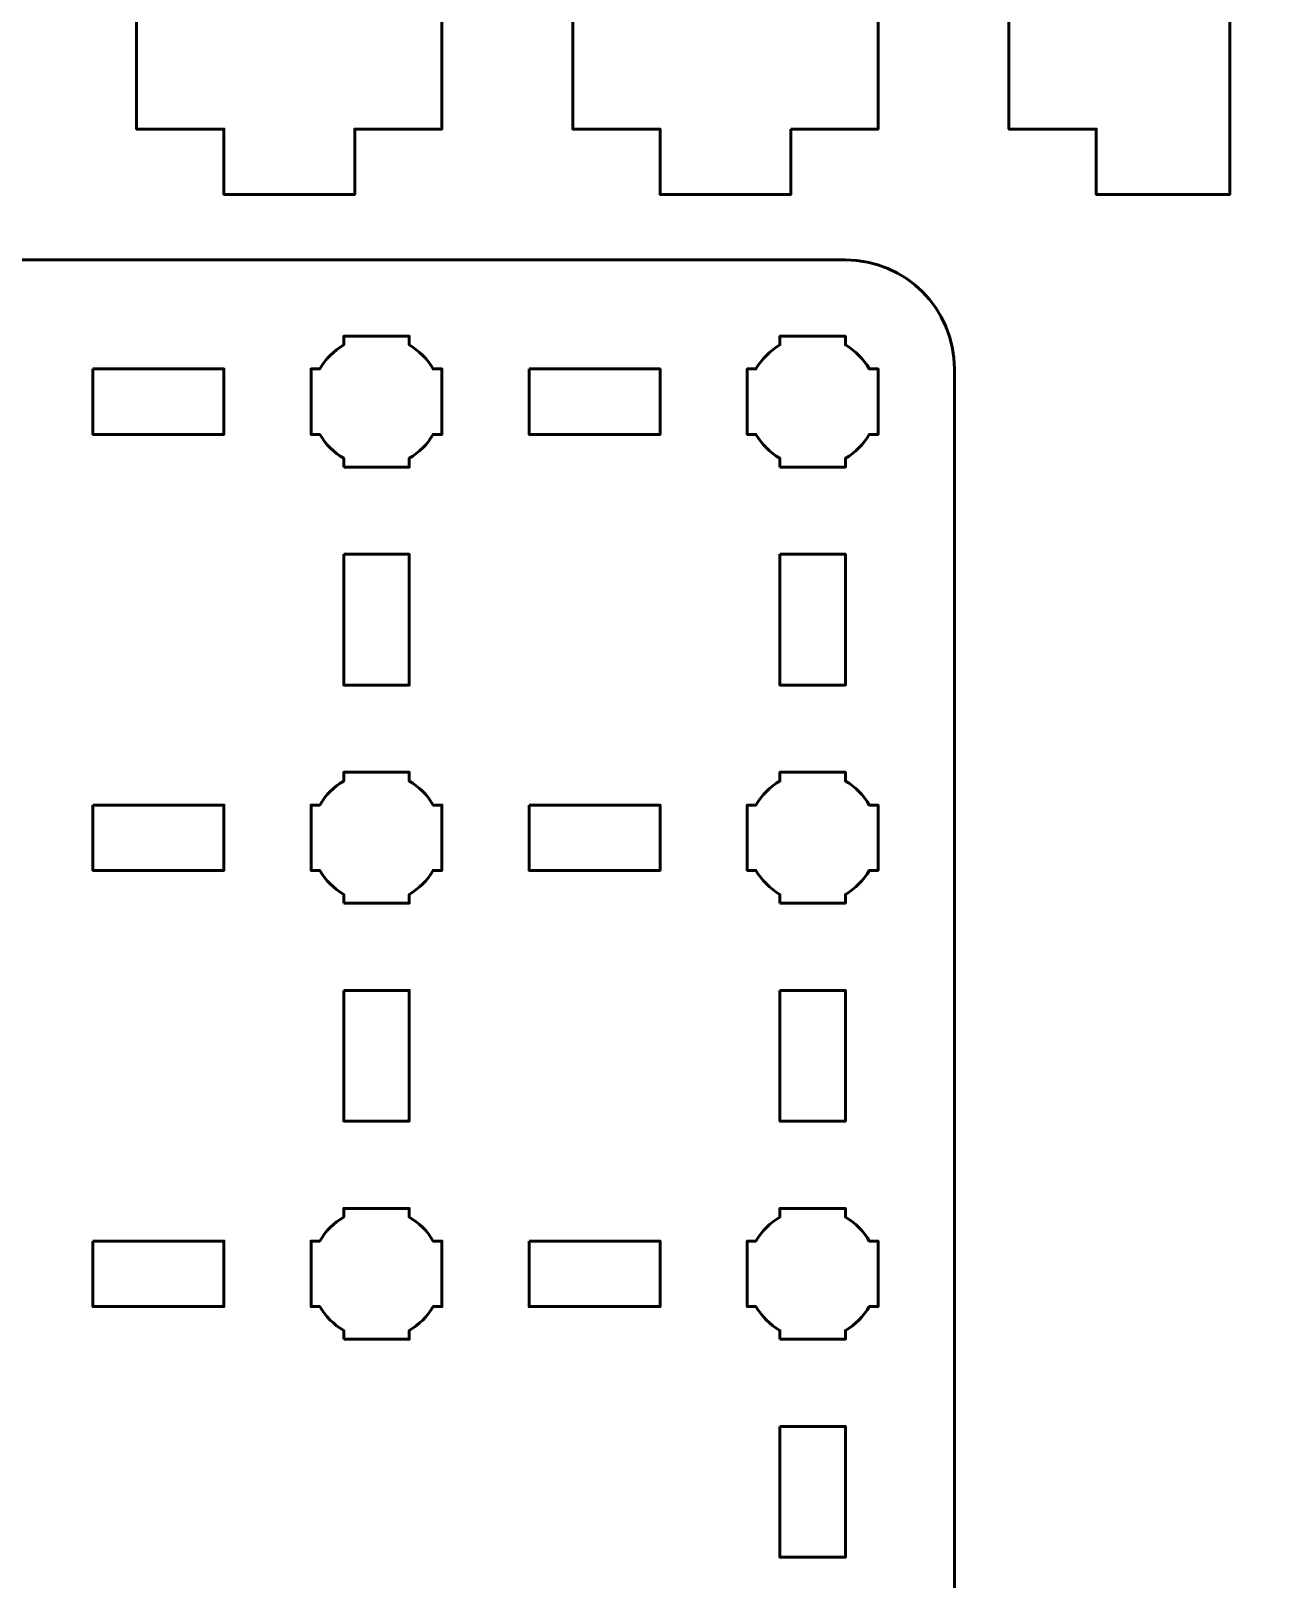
# Model space of a CAD drawing. Header units: centimetres. Extents: x -244 to 242, y -245 to 234.
# Drawn here: x -238.08 to -232.38, y 188.95 to 196.05 of the extents above; entities that cross this region are included whole.
import ezdxf

# ---------------------------------------------------------------- set-up
doc = ezdxf.new("R2010")
doc.units = ezdxf.units.CM
doc.header["$MEASUREMENT"] = 0
doc.layers.add('Layer 1', color=7, linetype='Continuous')

msp = doc.modelspace()

# ---------------------------------------------------------------- linework, layer by layer
at = {"layer": 'Layer 1', "color": 22, "lineweight": 53}
msp.add_open_spline([(-243.95005, 181.60003), (-243.95005, 181.60003), (-243.95005, 233.39993), (-243.95005, 233.39993), (-243.95005, 233.39993), (-243.95005, 233.67707), (-243.72695, 233.90003), (-243.44995, 233.90003), (-243.44995, 233.90003), (-243.44995, 233.90003), (-224.15005, 233.90003), (-224.15005, 233.90003), (-224.15005, 233.90003), (-223.87305, 233.90003), (-223.64995, 233.67707), (-223.64995, 233.39993), (-223.64995, 233.39993), (-223.64995, 233.39993), (-223.64995, 181.60003), (-223.64995, 181.60003), (-223.64995, 181.60003), (-223.64995, 181.32303), (-223.87305, 181.09993), (-224.15005, 181.09993), (-224.15005, 181.09993), (-224.15005, 181.09993), (-243.44995, 181.09993), (-243.44995, 181.09993), (-243.44995, 181.09993), (-243.72695, 181.09993), (-243.95005, 181.32303), (-243.95005, 181.60003)], degree=3, knots=[0, 0, 0, 0, 0.125, 0.125, 0.125, 0.125, 0.25, 0.25, 0.25, 0.25, 0.375, 0.375, 0.375, 0.375, 0.5, 0.5, 0.5, 0.5, 0.625, 0.625, 0.625, 0.625, 0.75, 0.75, 0.75, 0.75, 0.875, 0.875, 0.875, 0.875, 1, 1, 1, 1], dxfattribs=at)
at = {"layer": 'Layer 1', "color": 250, "lineweight": 53}
msp.add_open_spline([(-234.59992, 195.60007), (-234.59992, 195.60007), (-234.59992, 195.30007), (-234.59992, 195.30007), (-234.59992, 195.30007), (-234.59992, 195.30007), (-235.19992, 195.30007), (-235.19992, 195.30007), (-235.19992, 195.30007), (-235.19992, 195.30007), (-235.19992, 195.60007), (-235.19992, 195.60007), (-235.19992, 195.60007), (-235.19992, 195.60007), (-235.59992, 195.60006), (-235.59992, 195.60006), (-235.59992, 195.60006), (-235.59992, 195.60006), (-235.59992, 196.10007), (-235.59992, 196.10007), (-235.59992, 196.10007), (-235.59992, 196.10007), (-235.39992, 196.10008), (-235.39992, 196.10008), (-235.39992, 196.10008), (-235.39992, 196.10008), (-235.39992, 196.70007), (-235.39992, 196.70007), (-235.39992, 196.70007), (-235.78325, 196.70007), (-236.01659, 196.70007), (-236.39992, 196.70007), (-236.39992, 196.70007), (-236.39992, 196.70007), (-236.39992, 196.10008), (-236.39992, 196.10008), (-236.39992, 196.10008), (-236.39992, 196.10008), (-236.19992, 196.10007), (-236.19992, 196.10007), (-236.19992, 196.10007), (-236.19992, 196.10007), (-236.19992, 195.60007), (-236.19992, 195.60007), (-236.19992, 195.60007), (-236.19992, 195.60007), (-236.59992, 195.60007), (-236.59992, 195.60007), (-236.59992, 195.60007), (-236.59992, 195.60007), (-236.59992, 195.30007), (-236.59992, 195.30007), (-236.59992, 195.30007), (-236.59992, 195.30007), (-237.19992, 195.30007), (-237.19992, 195.30007), (-237.19992, 195.30007), (-237.19992, 195.30007), (-237.19992, 195.60007), (-237.19992, 195.60007), (-237.19992, 195.60007), (-237.19992, 195.60007), (-237.59992, 195.60007), (-237.59992, 195.60007), (-237.59992, 195.60007), (-237.59992, 195.60007), (-237.59992, 196.10007), (-237.59992, 196.10007), (-237.59992, 196.10007), (-237.59992, 196.10007), (-237.39992, 196.10008), (-237.39992, 196.10008), (-237.39992, 196.10008), (-237.39992, 196.10008), (-237.39992, 196.70007), (-237.39992, 196.70007), (-237.39992, 196.70007), (-237.78325, 196.70007), (-238.01658, 196.70007), (-238.39991, 196.70007), (-238.39991, 196.70007), (-238.39991, 196.70007), (-238.39991, 196.10008), (-238.39991, 196.10008), (-238.39991, 196.10008), (-238.39991, 196.10008), (-238.19991, 196.10007), (-238.19991, 196.10007), (-238.19991, 196.10007), (-238.19991, 196.10007), (-238.19991, 195.60006), (-238.19991, 195.60006), (-238.19991, 195.60006), (-238.19991, 195.60006), (-238.59991, 195.60007), (-238.59991, 195.60007), (-238.59991, 195.60007), (-238.59991, 195.60007), (-238.59991, 195.30007), (-238.59991, 195.30007), (-238.59991, 195.30007), (-238.59991, 195.30007), (-239.19991, 195.30007), (-239.19991, 195.30007), (-239.19991, 195.30007), (-239.19991, 195.30007), (-239.19991, 195.60007), (-239.19991, 195.60007), (-239.19991, 195.60007), (-239.19991, 195.60007), (-239.59991, 195.60007), (-239.59991, 195.60007), (-239.59991, 195.60007), (-239.59991, 195.60007), (-239.59991, 196.10007), (-239.59991, 196.10007), (-239.59991, 196.10007), (-239.59991, 196.10007), (-239.39991, 196.10008), (-239.39991, 196.10008), (-239.39991, 196.10008), (-239.39991, 196.10008), (-239.39991, 196.70007), (-239.39991, 196.70007), (-239.39991, 196.70007), (-239.78324, 196.70007), (-240.01658, 196.70007), (-240.39991, 196.70007), (-240.39991, 196.70007), (-240.39991, 196.70007), (-240.39991, 196.10008), (-240.39991, 196.10008), (-240.39991, 196.10008), (-240.39991, 196.10008), (-240.19991, 196.10007), (-240.19991, 196.10007), (-240.19991, 196.10007), (-240.19991, 196.10007), (-240.19991, 195.60006), (-240.19991, 195.60006), (-240.19991, 195.60006), (-240.19991, 195.60006), (-240.59991, 195.60007), (-240.59991, 195.60007), (-240.59991, 195.60007), (-240.59991, 195.60007), (-240.59991, 195.30007), (-240.59991, 195.30007), (-240.59991, 195.30007), (-240.59991, 195.30007), (-241.19991, 195.30007), (-241.19991, 195.30007), (-241.19991, 195.30007), (-241.19991, 195.30007), (-241.19991, 195.60007), (-241.19991, 195.60007), (-241.19991, 195.60007), (-241.19991, 195.60007), (-241.59991, 195.60007), (-241.59991, 195.60007), (-241.59991, 195.60007), (-241.59991, 195.60007), (-241.59991, 196.10007), (-241.59991, 196.10007), (-241.59991, 196.10007), (-241.59991, 196.10007), (-241.39991, 196.10008), (-241.39991, 196.10008), (-241.39991, 196.10008), (-241.39991, 196.10008), (-241.39991, 196.70007), (-241.39991, 196.70007), (-241.39991, 196.70007), (-241.78324, 196.70007), (-242.01658, 196.70007), (-242.39991, 196.70007), (-242.39991, 196.70007), (-242.39991, 196.70007), (-242.39991, 196.10008), (-242.39991, 196.10008), (-242.39991, 196.10008), (-242.39991, 196.10008), (-242.19991, 196.10007), (-242.19991, 196.10007), (-242.19991, 196.10007), (-242.19991, 196.10007), (-242.19991, 195.60006), (-242.19991, 195.60006), (-242.19991, 195.60006), (-242.19991, 195.60006), (-242.59991, 195.60007), (-242.59991, 195.60007), (-242.59991, 195.60007), (-242.59991, 195.60007), (-242.59991, 195.30007), (-242.59991, 195.30007), (-242.59991, 195.30007), (-242.59991, 195.30007), (-243.17491, 195.30007), (-243.17491, 195.30007), (-243.17491, 195.30007), (-243.17491, 195.30007), (-243.18548, 197.29132), (-243.18548, 197.29132), (-243.18548, 197.29132), (-243.18548, 197.29132), (-242.58741, 197.29132), (-242.58741, 197.29132), (-242.58741, 197.29132), (-242.58741, 197.29132), (-242.58741, 197.60882), (-242.58741, 197.60882), (-242.58741, 197.60882), (-242.58741, 197.60882), (-243.1873, 197.60882), (-243.1873, 197.60882), (-243.1873, 197.60882), (-243.18263, 197.88087), (-242.96057, 198.10007), (-242.68741, 198.10007), (-242.68741, 198.10007), (-242.68741, 198.10007), (-233.08742, 198.10007), (-233.08742, 198.10007), (-233.08742, 198.10007), (-232.81426, 198.10007), (-232.5922, 197.88087), (-232.58753, 197.60882), (-232.58753, 197.60882), (-232.58753, 197.60882), (-233.18742, 197.60882), (-233.18742, 197.60882), (-233.18742, 197.60882), (-233.18742, 197.60882), (-233.18742, 197.29132), (-233.18742, 197.29132), (-233.18742, 197.29132), (-233.18742, 197.29132), (-232.58742, 197.29132), (-232.58742, 197.29132), (-232.58742, 197.29132), (-232.58742, 197.29132), (-232.58742, 195.60006), (-232.58742, 195.60006), (-232.58742, 195.60006), (-232.58742, 195.60006), (-232.58742, 195.60007), (-232.58742, 195.60007), (-232.58742, 195.60007), (-232.58742, 195.60007), (-232.58742, 195.30007), (-232.58742, 195.30007), (-232.58742, 195.30007), (-232.58742, 195.30007), (-233.19992, 195.30007), (-233.19992, 195.30007), (-233.19992, 195.30007), (-233.19992, 195.30007), (-233.19992, 195.60007), (-233.19992, 195.60007), (-233.19992, 195.60007), (-233.19992, 195.60007), (-233.59992, 195.60006), (-233.59992, 195.60006), (-233.59992, 195.60006), (-233.59992, 195.60006), (-233.59992, 196.10007), (-233.59992, 196.10007), (-233.59992, 196.10007), (-233.59992, 196.10007), (-233.39992, 196.10008), (-233.39992, 196.10008), (-233.39992, 196.10008), (-233.39992, 196.10008), (-233.39992, 196.70007), (-233.39992, 196.70007), (-233.39992, 196.70007), (-233.78325, 196.70007), (-234.01659, 196.70007), (-234.39992, 196.70007), (-234.39992, 196.70007), (-234.39992, 196.70007), (-234.39992, 196.10008), (-234.39992, 196.10008), (-234.39992, 196.10008), (-234.39992, 196.10008), (-234.19992, 196.10007), (-234.19992, 196.10007), (-234.19992, 196.10007), (-234.19992, 196.10007), (-234.19992, 195.60007), (-234.19992, 195.60007), (-234.19992, 195.60007), (-234.19992, 195.60007), (-234.59992, 195.60007), (-234.59992, 195.60007)], degree=3, knots=[0, 0, 0, 0, 0.0135135, 0.0135135, 0.0135135, 0.0135135, 0.027027, 0.027027, 0.027027, 0.027027, 0.0405405, 0.0405405, 0.0405405, 0.0405405, 0.0540541, 0.0540541, 0.0540541, 0.0540541, 0.0675676, 0.0675676, 0.0675676, 0.0675676, 0.0810811, 0.0810811, 0.0810811, 0.0810811, 0.0945946, 0.0945946, 0.0945946, 0.0945946, 0.1081081, 0.1081081, 0.1081081, 0.1081081, 0.1216216, 0.1216216, 0.1216216, 0.1216216, 0.1351351, 0.1351351, 0.1351351, 0.1351351, 0.1486486, 0.1486486, 0.1486486, 0.1486486, 0.1621622, 0.1621622, 0.1621622, 0.1621622, 0.1756757, 0.1756757, 0.1756757, 0.1756757, 0.1891892, 0.1891892, 0.1891892, 0.1891892, 0.2027027, 0.2027027, 0.2027027, 0.2027027, 0.2162162, 0.2162162, 0.2162162, 0.2162162, 0.2297297, 0.2297297, 0.2297297, 0.2297297, 0.2432432, 0.2432432, 0.2432432, 0.2432432, 0.2567568, 0.2567568, 0.2567568, 0.2567568, 0.2702703, 0.2702703, 0.2702703, 0.2702703, 0.2837838, 0.2837838, 0.2837838, 0.2837838, 0.2972973, 0.2972973, 0.2972973, 0.2972973, 0.3108108, 0.3108108, 0.3108108, 0.3108108, 0.3243243, 0.3243243, 0.3243243, 0.3243243, 0.3378378, 0.3378378, 0.3378378, 0.3378378, 0.3513514, 0.3513514, 0.3513514, 0.3513514, 0.3648649, 0.3648649, 0.3648649, 0.3648649, 0.3783784, 0.3783784, 0.3783784, 0.3783784, 0.3918919, 0.3918919, 0.3918919, 0.3918919, 0.4054054, 0.4054054, 0.4054054, 0.4054054, 0.4189189, 0.4189189, 0.4189189, 0.4189189, 0.4324324, 0.4324324, 0.4324324, 0.4324324, 0.4459459, 0.4459459, 0.4459459, 0.4459459, 0.4594595, 0.4594595, 0.4594595, 0.4594595, 0.472973, 0.472973, 0.472973, 0.472973, 0.4864865, 0.4864865, 0.4864865, 0.4864865, 0.5, 0.5, 0.5, 0.5, 0.5135135, 0.5135135, 0.5135135, 0.5135135, 0.527027, 0.527027, 0.527027, 0.527027, 0.5405405, 0.5405405, 0.5405405, 0.5405405, 0.5540541, 0.5540541, 0.5540541, 0.5540541, 0.5675676, 0.5675676, 0.5675676, 0.5675676, 0.5810811, 0.5810811, 0.5810811, 0.5810811, 0.5945946, 0.5945946, 0.5945946, 0.5945946, 0.6081081, 0.6081081, 0.6081081, 0.6081081, 0.6216216, 0.6216216, 0.6216216, 0.6216216, 0.6351351, 0.6351351, 0.6351351, 0.6351351, 0.6486486, 0.6486486, 0.6486486, 0.6486486, 0.6621622, 0.6621622, 0.6621622, 0.6621622, 0.6756757, 0.6756757, 0.6756757, 0.6756757, 0.6891892, 0.6891892, 0.6891892, 0.6891892, 0.7027027, 0.7027027, 0.7027027, 0.7027027, 0.7162162, 0.7162162, 0.7162162, 0.7162162, 0.7297297, 0.7297297, 0.7297297, 0.7297297, 0.7432432, 0.7432432, 0.7432432, 0.7432432, 0.7567568, 0.7567568, 0.7567568, 0.7567568, 0.7702703, 0.7702703, 0.7702703, 0.7702703, 0.7837838, 0.7837838, 0.7837838, 0.7837838, 0.7972973, 0.7972973, 0.7972973, 0.7972973, 0.8108108, 0.8108108, 0.8108108, 0.8108108, 0.8243243, 0.8243243, 0.8243243, 0.8243243, 0.8378378, 0.8378378, 0.8378378, 0.8378378, 0.8513514, 0.8513514, 0.8513514, 0.8513514, 0.8648649, 0.8648649, 0.8648649, 0.8648649, 0.8783784, 0.8783784, 0.8783784, 0.8783784, 0.8918919, 0.8918919, 0.8918919, 0.8918919, 0.9054054, 0.9054054, 0.9054054, 0.9054054, 0.9189189, 0.9189189, 0.9189189, 0.9189189, 0.9324324, 0.9324324, 0.9324324, 0.9324324, 0.9459459, 0.9459459, 0.9459459, 0.9459459, 0.9594595, 0.9594595, 0.9594595, 0.9594595, 0.972973, 0.972973, 0.972973, 0.972973, 0.9864865, 0.9864865, 0.9864865, 0.9864865, 1, 1, 1, 1], dxfattribs=at)
at = {"layer": 'Layer 1', "color": 114, "lineweight": 53}
msp.add_open_spline([(-242.64995, 195.00005), (-242.64995, 195.00005), (-234.35005, 195.00005), (-234.35005, 195.00005), (-234.35005, 195.00005), (-234.07305, 195.00005), (-233.84995, 194.77695), (-233.84995, 194.49995), (-233.84995, 194.49995), (-233.84995, 194.49995), (-233.84995, 182.20005), (-233.84995, 182.20005), (-233.84995, 182.20005), (-233.84995, 181.92305), (-234.07305, 181.69995), (-234.35005, 181.69995), (-234.35005, 181.69995), (-234.35005, 181.69995), (-242.64995, 181.69995), (-242.64995, 181.69995), (-242.64995, 181.69995), (-242.92695, 181.69995), (-243.15005, 181.92305), (-243.15005, 182.20005), (-243.15005, 182.20005), (-243.15005, 182.20005), (-243.15005, 194.49995), (-243.15005, 194.49995), (-243.15005, 194.49995), (-243.15005, 194.77695), (-242.92695, 195.00005), (-242.64995, 195.00005)], degree=3, knots=[0, 0, 0, 0, 0.125, 0.125, 0.125, 0.125, 0.25, 0.25, 0.25, 0.25, 0.375, 0.375, 0.375, 0.375, 0.5, 0.5, 0.5, 0.5, 0.625, 0.625, 0.625, 0.625, 0.75, 0.75, 0.75, 0.75, 0.875, 0.875, 0.875, 0.875, 1, 1, 1, 1], dxfattribs=at)
at = {"layer": 'Layer 1', "lineweight": 53}
for points, knots in [([(-236.64999, 194.05002), (-236.64999, 194.05002), (-236.64999, 194.09013), (-236.64999, 194.09013), (-236.64999, 194.09013), (-236.6956, 194.11645), (-236.73349, 194.15448), (-236.75981, 194.19995), (-236.75981, 194.19995), (-236.75981, 194.19995), (-236.80006, 194.19995), (-236.80006, 194.19995), (-236.80006, 194.19995), (-236.80006, 194.19995), (-236.80006, 194.35002), (-236.80006, 194.35002), (-236.80006, 194.35002), (-236.80006, 194.35002), (-236.80006, 194.49995), (-236.80006, 194.49995), (-236.80006, 194.49995), (-236.80006, 194.49995), (-236.75981, 194.49995), (-236.75981, 194.49995), (-236.75981, 194.49995), (-236.73349, 194.54556), (-236.6956, 194.58349), (-236.64999, 194.60981), (-236.64999, 194.60981), (-236.64999, 194.60981), (-236.64999, 194.65002), (-236.64999, 194.65002), (-236.64999, 194.65002), (-236.64999, 194.65002), (-236.50006, 194.65002), (-236.50006, 194.65002), (-236.50006, 194.65002), (-236.50006, 194.65002), (-236.34998, 194.65002), (-236.34998, 194.65002), (-236.34998, 194.65002), (-236.34998, 194.65002), (-236.34998, 194.60981), (-236.34998, 194.60981), (-236.34998, 194.60981), (-236.30451, 194.58349), (-236.26648, 194.54556), (-236.24016, 194.49995), (-236.24016, 194.49995), (-236.24016, 194.49995), (-236.20005, 194.49995), (-236.20005, 194.49995), (-236.20005, 194.49995), (-236.20005, 194.49995), (-236.20005, 194.35002), (-236.20005, 194.35002), (-236.20005, 194.35002), (-236.20005, 194.35002), (-236.20005, 194.19995), (-236.20005, 194.19995), (-236.20005, 194.19995), (-236.20005, 194.19995), (-236.24016, 194.19995), (-236.24016, 194.19995), (-236.24016, 194.19995), (-236.26648, 194.15448), (-236.30451, 194.11645), (-236.34998, 194.09013), (-236.34998, 194.09013), (-236.34998, 194.09013), (-236.34998, 194.05002), (-236.34998, 194.05002), (-236.34998, 194.05002), (-236.34998, 194.05002), (-236.50006, 194.05002), (-236.50006, 194.05002), (-236.50006, 194.05002), (-236.50006, 194.05002), (-236.64999, 194.05002), (-236.64999, 194.05002)], [0, 0, 0, 0, 0.05, 0.05, 0.05, 0.05, 0.1, 0.1, 0.1, 0.1, 0.15, 0.15, 0.15, 0.15, 0.2, 0.2, 0.2, 0.2, 0.25, 0.25, 0.25, 0.25, 0.3, 0.3, 0.3, 0.3, 0.35, 0.35, 0.35, 0.35, 0.4, 0.4, 0.4, 0.4, 0.45, 0.45, 0.45, 0.45, 0.5, 0.5, 0.5, 0.5, 0.55, 0.55, 0.55, 0.55, 0.6, 0.6, 0.6, 0.6, 0.65, 0.65, 0.65, 0.65, 0.7, 0.7, 0.7, 0.7, 0.75, 0.75, 0.75, 0.75, 0.8, 0.8, 0.8, 0.8, 0.85, 0.85, 0.85, 0.85, 0.9, 0.9, 0.9, 0.9, 0.95, 0.95, 0.95, 0.95, 1, 1, 1, 1]), ([(-234.65005, 194.05002), (-234.65005, 194.05002), (-234.65005, 194.09013), (-234.65005, 194.09013), (-234.65005, 194.09013), (-234.69553, 194.11645), (-234.73356, 194.15448), (-234.75987, 194.19995), (-234.75987, 194.19995), (-234.75987, 194.19995), (-234.79998, 194.19995), (-234.79998, 194.19995), (-234.79998, 194.19995), (-234.79998, 194.19995), (-234.79998, 194.35002), (-234.79998, 194.35002), (-234.79998, 194.35002), (-234.79998, 194.35002), (-234.79998, 194.49995), (-234.79998, 194.49995), (-234.79998, 194.49995), (-234.79998, 194.49995), (-234.75987, 194.49995), (-234.75987, 194.49995), (-234.75987, 194.49995), (-234.73356, 194.54556), (-234.69553, 194.58349), (-234.65005, 194.60981), (-234.65005, 194.60981), (-234.65005, 194.60981), (-234.65005, 194.65002), (-234.65005, 194.65002), (-234.65005, 194.65002), (-234.65005, 194.65002), (-234.49998, 194.65002), (-234.49998, 194.65002), (-234.49998, 194.65002), (-234.49998, 194.65002), (-234.35005, 194.65002), (-234.35005, 194.65002), (-234.35005, 194.65002), (-234.35005, 194.65002), (-234.35005, 194.60981), (-234.35005, 194.60981), (-234.35005, 194.60981), (-234.30444, 194.58349), (-234.26655, 194.54556), (-234.24023, 194.49995), (-234.24023, 194.49995), (-234.24023, 194.49995), (-234.19998, 194.49995), (-234.19998, 194.49995), (-234.19998, 194.49995), (-234.19998, 194.49995), (-234.19998, 194.35002), (-234.19998, 194.35002), (-234.19998, 194.35002), (-234.19998, 194.35002), (-234.19998, 194.19995), (-234.19998, 194.19995), (-234.19998, 194.19995), (-234.19998, 194.19995), (-234.24023, 194.19995), (-234.24023, 194.19995), (-234.24023, 194.19995), (-234.26655, 194.15448), (-234.30444, 194.11645), (-234.35005, 194.09013), (-234.35005, 194.09013), (-234.35005, 194.09013), (-234.35005, 194.05002), (-234.35005, 194.05002), (-234.35005, 194.05002), (-234.35005, 194.05002), (-234.49998, 194.05002), (-234.49998, 194.05002), (-234.49998, 194.05002), (-234.49998, 194.05002), (-234.65005, 194.05002), (-234.65005, 194.05002)], [0, 0, 0, 0, 0.05, 0.05, 0.05, 0.05, 0.1, 0.1, 0.1, 0.1, 0.15, 0.15, 0.15, 0.15, 0.2, 0.2, 0.2, 0.2, 0.25, 0.25, 0.25, 0.25, 0.3, 0.3, 0.3, 0.3, 0.35, 0.35, 0.35, 0.35, 0.4, 0.4, 0.4, 0.4, 0.45, 0.45, 0.45, 0.45, 0.5, 0.5, 0.5, 0.5, 0.55, 0.55, 0.55, 0.55, 0.6, 0.6, 0.6, 0.6, 0.65, 0.65, 0.65, 0.65, 0.7, 0.7, 0.7, 0.7, 0.75, 0.75, 0.75, 0.75, 0.8, 0.8, 0.8, 0.8, 0.85, 0.85, 0.85, 0.85, 0.9, 0.9, 0.9, 0.9, 0.95, 0.95, 0.95, 0.95, 1, 1, 1, 1]), ([(-237.79997, 194.49995), (-237.79997, 194.49995), (-237.19997, 194.49995), (-237.19997, 194.49995), (-237.19997, 194.49995), (-237.19997, 194.49995), (-237.19997, 194.19995), (-237.19997, 194.19995), (-237.19997, 194.19995), (-237.19997, 194.19995), (-237.79997, 194.19995), (-237.79997, 194.19995), (-237.79997, 194.19995), (-237.79997, 194.19995), (-237.79997, 194.49995), (-237.79997, 194.49995)], [0, 0, 0, 0, 0.25, 0.25, 0.25, 0.25, 0.5, 0.5, 0.5, 0.5, 0.75, 0.75, 0.75, 0.75, 1, 1, 1, 1]), ([(-235.8, 194.49995), (-235.8, 194.49995), (-235.2, 194.49995), (-235.2, 194.49995), (-235.2, 194.49995), (-235.2, 194.49995), (-235.2, 194.19995), (-235.2, 194.19995), (-235.2, 194.19995), (-235.2, 194.19995), (-235.8, 194.19995), (-235.8, 194.19995), (-235.8, 194.19995), (-235.8, 194.19995), (-235.8, 194.49995), (-235.8, 194.49995)], [0, 0, 0, 0, 0.25, 0.25, 0.25, 0.25, 0.5, 0.5, 0.5, 0.5, 0.75, 0.75, 0.75, 0.75, 1, 1, 1, 1]), ([(-236.64995, 193.65), (-236.64995, 193.65), (-236.34995, 193.65), (-236.34995, 193.65), (-236.34995, 193.65), (-236.34995, 193.65), (-236.34995, 193.05), (-236.34995, 193.05), (-236.34995, 193.05), (-236.34995, 193.05), (-236.64995, 193.05), (-236.64995, 193.05), (-236.64995, 193.05), (-236.64995, 193.05), (-236.64995, 193.65), (-236.64995, 193.65)], [0, 0, 0, 0, 0.25, 0.25, 0.25, 0.25, 0.5, 0.5, 0.5, 0.5, 0.75, 0.75, 0.75, 0.75, 1, 1, 1, 1]), ([(-234.64995, 193.65), (-234.64995, 193.65), (-234.34995, 193.65), (-234.34995, 193.65), (-234.34995, 193.65), (-234.34995, 193.65), (-234.34995, 193.05), (-234.34995, 193.05), (-234.34995, 193.05), (-234.34995, 193.05), (-234.64995, 193.05), (-234.64995, 193.05), (-234.64995, 193.05), (-234.64995, 193.05), (-234.64995, 193.65), (-234.64995, 193.65)], [0, 0, 0, 0, 0.25, 0.25, 0.25, 0.25, 0.5, 0.5, 0.5, 0.5, 0.75, 0.75, 0.75, 0.75, 1, 1, 1, 1]), ([(-236.64999, 192.05002), (-236.64999, 192.05002), (-236.64999, 192.09013), (-236.64999, 192.09013), (-236.64999, 192.09013), (-236.6956, 192.11645), (-236.73349, 192.15448), (-236.75981, 192.19995), (-236.75981, 192.19995), (-236.75981, 192.19995), (-236.80006, 192.19995), (-236.80006, 192.19995), (-236.80006, 192.19995), (-236.80006, 192.19995), (-236.80006, 192.35002), (-236.80006, 192.35002), (-236.80006, 192.35002), (-236.80006, 192.35002), (-236.80006, 192.49995), (-236.80006, 192.49995), (-236.80006, 192.49995), (-236.80006, 192.49995), (-236.75981, 192.49995), (-236.75981, 192.49995), (-236.75981, 192.49995), (-236.73349, 192.54556), (-236.6956, 192.58349), (-236.64999, 192.60981), (-236.64999, 192.60981), (-236.64999, 192.60981), (-236.64999, 192.65002), (-236.64999, 192.65002), (-236.64999, 192.65002), (-236.64999, 192.65002), (-236.50006, 192.65002), (-236.50006, 192.65002), (-236.50006, 192.65002), (-236.50006, 192.65002), (-236.34998, 192.65002), (-236.34998, 192.65002), (-236.34998, 192.65002), (-236.34998, 192.65002), (-236.34998, 192.60981), (-236.34998, 192.60981), (-236.34998, 192.60981), (-236.30451, 192.58349), (-236.26648, 192.54556), (-236.24016, 192.49995), (-236.24016, 192.49995), (-236.24016, 192.49995), (-236.20005, 192.49995), (-236.20005, 192.49995), (-236.20005, 192.49995), (-236.20005, 192.49995), (-236.20005, 192.35002), (-236.20005, 192.35002), (-236.20005, 192.35002), (-236.20005, 192.35002), (-236.20005, 192.19995), (-236.20005, 192.19995), (-236.20005, 192.19995), (-236.20005, 192.19995), (-236.24016, 192.19995), (-236.24016, 192.19995), (-236.24016, 192.19995), (-236.26648, 192.15448), (-236.30451, 192.11645), (-236.34998, 192.09013), (-236.34998, 192.09013), (-236.34998, 192.09013), (-236.34998, 192.05002), (-236.34998, 192.05002), (-236.34998, 192.05002), (-236.34998, 192.05002), (-236.50006, 192.05002), (-236.50006, 192.05002), (-236.50006, 192.05002), (-236.50006, 192.05002), (-236.64999, 192.05002), (-236.64999, 192.05002)], [0, 0, 0, 0, 0.05, 0.05, 0.05, 0.05, 0.1, 0.1, 0.1, 0.1, 0.15, 0.15, 0.15, 0.15, 0.2, 0.2, 0.2, 0.2, 0.25, 0.25, 0.25, 0.25, 0.3, 0.3, 0.3, 0.3, 0.35, 0.35, 0.35, 0.35, 0.4, 0.4, 0.4, 0.4, 0.45, 0.45, 0.45, 0.45, 0.5, 0.5, 0.5, 0.5, 0.55, 0.55, 0.55, 0.55, 0.6, 0.6, 0.6, 0.6, 0.65, 0.65, 0.65, 0.65, 0.7, 0.7, 0.7, 0.7, 0.75, 0.75, 0.75, 0.75, 0.8, 0.8, 0.8, 0.8, 0.85, 0.85, 0.85, 0.85, 0.9, 0.9, 0.9, 0.9, 0.95, 0.95, 0.95, 0.95, 1, 1, 1, 1]), ([(-234.65005, 192.05002), (-234.65005, 192.05002), (-234.65005, 192.09013), (-234.65005, 192.09013), (-234.65005, 192.09013), (-234.69553, 192.11645), (-234.73356, 192.15448), (-234.75987, 192.19995), (-234.75987, 192.19995), (-234.75987, 192.19995), (-234.79998, 192.19995), (-234.79998, 192.19995), (-234.79998, 192.19995), (-234.79998, 192.19995), (-234.79998, 192.35002), (-234.79998, 192.35002), (-234.79998, 192.35002), (-234.79998, 192.35002), (-234.79998, 192.49995), (-234.79998, 192.49995), (-234.79998, 192.49995), (-234.79998, 192.49995), (-234.75987, 192.49995), (-234.75987, 192.49995), (-234.75987, 192.49995), (-234.73356, 192.54556), (-234.69553, 192.58349), (-234.65005, 192.60981), (-234.65005, 192.60981), (-234.65005, 192.60981), (-234.65005, 192.65002), (-234.65005, 192.65002), (-234.65005, 192.65002), (-234.65005, 192.65002), (-234.49998, 192.65002), (-234.49998, 192.65002), (-234.49998, 192.65002), (-234.49998, 192.65002), (-234.35005, 192.65002), (-234.35005, 192.65002), (-234.35005, 192.65002), (-234.35005, 192.65002), (-234.35005, 192.60981), (-234.35005, 192.60981), (-234.35005, 192.60981), (-234.30444, 192.58349), (-234.26655, 192.54556), (-234.24023, 192.49995), (-234.24023, 192.49995), (-234.24023, 192.49995), (-234.19998, 192.49995), (-234.19998, 192.49995), (-234.19998, 192.49995), (-234.19998, 192.49995), (-234.19998, 192.35002), (-234.19998, 192.35002), (-234.19998, 192.35002), (-234.19998, 192.35002), (-234.19998, 192.19995), (-234.19998, 192.19995), (-234.19998, 192.19995), (-234.19998, 192.19995), (-234.24023, 192.19995), (-234.24023, 192.19995), (-234.24023, 192.19995), (-234.26655, 192.15448), (-234.30444, 192.11645), (-234.35005, 192.09013), (-234.35005, 192.09013), (-234.35005, 192.09013), (-234.35005, 192.05002), (-234.35005, 192.05002), (-234.35005, 192.05002), (-234.35005, 192.05002), (-234.49998, 192.05002), (-234.49998, 192.05002), (-234.49998, 192.05002), (-234.49998, 192.05002), (-234.65005, 192.05002), (-234.65005, 192.05002)], [0, 0, 0, 0, 0.05, 0.05, 0.05, 0.05, 0.1, 0.1, 0.1, 0.1, 0.15, 0.15, 0.15, 0.15, 0.2, 0.2, 0.2, 0.2, 0.25, 0.25, 0.25, 0.25, 0.3, 0.3, 0.3, 0.3, 0.35, 0.35, 0.35, 0.35, 0.4, 0.4, 0.4, 0.4, 0.45, 0.45, 0.45, 0.45, 0.5, 0.5, 0.5, 0.5, 0.55, 0.55, 0.55, 0.55, 0.6, 0.6, 0.6, 0.6, 0.65, 0.65, 0.65, 0.65, 0.7, 0.7, 0.7, 0.7, 0.75, 0.75, 0.75, 0.75, 0.8, 0.8, 0.8, 0.8, 0.85, 0.85, 0.85, 0.85, 0.9, 0.9, 0.9, 0.9, 0.95, 0.95, 0.95, 0.95, 1, 1, 1, 1]), ([(-237.79997, 192.49995), (-237.79997, 192.49995), (-237.19997, 192.49995), (-237.19997, 192.49995), (-237.19997, 192.49995), (-237.19997, 192.49995), (-237.19997, 192.19995), (-237.19997, 192.19995), (-237.19997, 192.19995), (-237.19997, 192.19995), (-237.79997, 192.19995), (-237.79997, 192.19995), (-237.79997, 192.19995), (-237.79997, 192.19995), (-237.79997, 192.49995), (-237.79997, 192.49995)], [0, 0, 0, 0, 0.25, 0.25, 0.25, 0.25, 0.5, 0.5, 0.5, 0.5, 0.75, 0.75, 0.75, 0.75, 1, 1, 1, 1]), ([(-235.8, 192.49995), (-235.8, 192.49995), (-235.2, 192.49995), (-235.2, 192.49995), (-235.2, 192.49995), (-235.2, 192.49995), (-235.2, 192.19995), (-235.2, 192.19995), (-235.2, 192.19995), (-235.2, 192.19995), (-235.8, 192.19995), (-235.8, 192.19995), (-235.8, 192.19995), (-235.8, 192.19995), (-235.8, 192.49995), (-235.8, 192.49995)], [0, 0, 0, 0, 0.25, 0.25, 0.25, 0.25, 0.5, 0.5, 0.5, 0.5, 0.75, 0.75, 0.75, 0.75, 1, 1, 1, 1]), ([(-236.64995, 191.65), (-236.64995, 191.65), (-236.34995, 191.65), (-236.34995, 191.65), (-236.34995, 191.65), (-236.34995, 191.65), (-236.34995, 191.05), (-236.34995, 191.05), (-236.34995, 191.05), (-236.34995, 191.05), (-236.64995, 191.05), (-236.64995, 191.05), (-236.64995, 191.05), (-236.64995, 191.05), (-236.64995, 191.65), (-236.64995, 191.65)], [0, 0, 0, 0, 0.25, 0.25, 0.25, 0.25, 0.5, 0.5, 0.5, 0.5, 0.75, 0.75, 0.75, 0.75, 1, 1, 1, 1]), ([(-234.64995, 191.65), (-234.64995, 191.65), (-234.34995, 191.65), (-234.34995, 191.65), (-234.34995, 191.65), (-234.34995, 191.65), (-234.34995, 191.05), (-234.34995, 191.05), (-234.34995, 191.05), (-234.34995, 191.05), (-234.64995, 191.05), (-234.64995, 191.05), (-234.64995, 191.05), (-234.64995, 191.05), (-234.64995, 191.65), (-234.64995, 191.65)], [0, 0, 0, 0, 0.25, 0.25, 0.25, 0.25, 0.5, 0.5, 0.5, 0.5, 0.75, 0.75, 0.75, 0.75, 1, 1, 1, 1]), ([(-236.64999, 190.05002), (-236.64999, 190.05002), (-236.64999, 190.09013), (-236.64999, 190.09013), (-236.64999, 190.09013), (-236.6956, 190.11645), (-236.73349, 190.15448), (-236.75981, 190.19995), (-236.75981, 190.19995), (-236.75981, 190.19995), (-236.80006, 190.19995), (-236.80006, 190.19995), (-236.80006, 190.19995), (-236.80006, 190.19995), (-236.80006, 190.35002), (-236.80006, 190.35002), (-236.80006, 190.35002), (-236.80006, 190.35002), (-236.80006, 190.49995), (-236.80006, 190.49995), (-236.80006, 190.49995), (-236.80006, 190.49995), (-236.75981, 190.49995), (-236.75981, 190.49995), (-236.75981, 190.49995), (-236.73349, 190.54556), (-236.6956, 190.58349), (-236.64999, 190.60981), (-236.64999, 190.60981), (-236.64999, 190.60981), (-236.64999, 190.65002), (-236.64999, 190.65002), (-236.64999, 190.65002), (-236.64999, 190.65002), (-236.50006, 190.65002), (-236.50006, 190.65002), (-236.50006, 190.65002), (-236.50006, 190.65002), (-236.34998, 190.65002), (-236.34998, 190.65002), (-236.34998, 190.65002), (-236.34998, 190.65002), (-236.34998, 190.60981), (-236.34998, 190.60981), (-236.34998, 190.60981), (-236.30451, 190.58349), (-236.26648, 190.54556), (-236.24016, 190.49995), (-236.24016, 190.49995), (-236.24016, 190.49995), (-236.20005, 190.49995), (-236.20005, 190.49995), (-236.20005, 190.49995), (-236.20005, 190.49995), (-236.20005, 190.35002), (-236.20005, 190.35002), (-236.20005, 190.35002), (-236.20005, 190.35002), (-236.20005, 190.19995), (-236.20005, 190.19995), (-236.20005, 190.19995), (-236.20005, 190.19995), (-236.24016, 190.19995), (-236.24016, 190.19995), (-236.24016, 190.19995), (-236.26648, 190.15448), (-236.30451, 190.11645), (-236.34998, 190.09013), (-236.34998, 190.09013), (-236.34998, 190.09013), (-236.34998, 190.05002), (-236.34998, 190.05002), (-236.34998, 190.05002), (-236.34998, 190.05002), (-236.50006, 190.05002), (-236.50006, 190.05002), (-236.50006, 190.05002), (-236.50006, 190.05002), (-236.64999, 190.05002), (-236.64999, 190.05002)], [0, 0, 0, 0, 0.05, 0.05, 0.05, 0.05, 0.1, 0.1, 0.1, 0.1, 0.15, 0.15, 0.15, 0.15, 0.2, 0.2, 0.2, 0.2, 0.25, 0.25, 0.25, 0.25, 0.3, 0.3, 0.3, 0.3, 0.35, 0.35, 0.35, 0.35, 0.4, 0.4, 0.4, 0.4, 0.45, 0.45, 0.45, 0.45, 0.5, 0.5, 0.5, 0.5, 0.55, 0.55, 0.55, 0.55, 0.6, 0.6, 0.6, 0.6, 0.65, 0.65, 0.65, 0.65, 0.7, 0.7, 0.7, 0.7, 0.75, 0.75, 0.75, 0.75, 0.8, 0.8, 0.8, 0.8, 0.85, 0.85, 0.85, 0.85, 0.9, 0.9, 0.9, 0.9, 0.95, 0.95, 0.95, 0.95, 1, 1, 1, 1]), ([(-234.65005, 190.05002), (-234.65005, 190.05002), (-234.65005, 190.09013), (-234.65005, 190.09013), (-234.65005, 190.09013), (-234.69553, 190.11645), (-234.73356, 190.15448), (-234.75987, 190.19995), (-234.75987, 190.19995), (-234.75987, 190.19995), (-234.79998, 190.19995), (-234.79998, 190.19995), (-234.79998, 190.19995), (-234.79998, 190.19995), (-234.79998, 190.35002), (-234.79998, 190.35002), (-234.79998, 190.35002), (-234.79998, 190.35002), (-234.79998, 190.49995), (-234.79998, 190.49995), (-234.79998, 190.49995), (-234.79998, 190.49995), (-234.75987, 190.49995), (-234.75987, 190.49995), (-234.75987, 190.49995), (-234.73356, 190.54556), (-234.69553, 190.58349), (-234.65005, 190.60981), (-234.65005, 190.60981), (-234.65005, 190.60981), (-234.65005, 190.65002), (-234.65005, 190.65002), (-234.65005, 190.65002), (-234.65005, 190.65002), (-234.49998, 190.65002), (-234.49998, 190.65002), (-234.49998, 190.65002), (-234.49998, 190.65002), (-234.35005, 190.65002), (-234.35005, 190.65002), (-234.35005, 190.65002), (-234.35005, 190.65002), (-234.35005, 190.60981), (-234.35005, 190.60981), (-234.35005, 190.60981), (-234.30444, 190.58349), (-234.26655, 190.54556), (-234.24023, 190.49995), (-234.24023, 190.49995), (-234.24023, 190.49995), (-234.19998, 190.49995), (-234.19998, 190.49995), (-234.19998, 190.49995), (-234.19998, 190.49995), (-234.19998, 190.35002), (-234.19998, 190.35002), (-234.19998, 190.35002), (-234.19998, 190.35002), (-234.19998, 190.19995), (-234.19998, 190.19995), (-234.19998, 190.19995), (-234.19998, 190.19995), (-234.24023, 190.19995), (-234.24023, 190.19995), (-234.24023, 190.19995), (-234.26655, 190.15448), (-234.30444, 190.11645), (-234.35005, 190.09013), (-234.35005, 190.09013), (-234.35005, 190.09013), (-234.35005, 190.05002), (-234.35005, 190.05002), (-234.35005, 190.05002), (-234.35005, 190.05002), (-234.49998, 190.05002), (-234.49998, 190.05002), (-234.49998, 190.05002), (-234.49998, 190.05002), (-234.65005, 190.05002), (-234.65005, 190.05002)], [0, 0, 0, 0, 0.05, 0.05, 0.05, 0.05, 0.1, 0.1, 0.1, 0.1, 0.15, 0.15, 0.15, 0.15, 0.2, 0.2, 0.2, 0.2, 0.25, 0.25, 0.25, 0.25, 0.3, 0.3, 0.3, 0.3, 0.35, 0.35, 0.35, 0.35, 0.4, 0.4, 0.4, 0.4, 0.45, 0.45, 0.45, 0.45, 0.5, 0.5, 0.5, 0.5, 0.55, 0.55, 0.55, 0.55, 0.6, 0.6, 0.6, 0.6, 0.65, 0.65, 0.65, 0.65, 0.7, 0.7, 0.7, 0.7, 0.75, 0.75, 0.75, 0.75, 0.8, 0.8, 0.8, 0.8, 0.85, 0.85, 0.85, 0.85, 0.9, 0.9, 0.9, 0.9, 0.95, 0.95, 0.95, 0.95, 1, 1, 1, 1]), ([(-237.79997, 190.49995), (-237.79997, 190.49995), (-237.19997, 190.49995), (-237.19997, 190.49995), (-237.19997, 190.49995), (-237.19997, 190.49995), (-237.19997, 190.19995), (-237.19997, 190.19995), (-237.19997, 190.19995), (-237.19997, 190.19995), (-237.79997, 190.19995), (-237.79997, 190.19995), (-237.79997, 190.19995), (-237.79997, 190.19995), (-237.79997, 190.49995), (-237.79997, 190.49995)], [0, 0, 0, 0, 0.25, 0.25, 0.25, 0.25, 0.5, 0.5, 0.5, 0.5, 0.75, 0.75, 0.75, 0.75, 1, 1, 1, 1]), ([(-235.8, 190.49995), (-235.8, 190.49995), (-235.2, 190.49995), (-235.2, 190.49995), (-235.2, 190.49995), (-235.2, 190.49995), (-235.2, 190.19995), (-235.2, 190.19995), (-235.2, 190.19995), (-235.2, 190.19995), (-235.8, 190.19995), (-235.8, 190.19995), (-235.8, 190.19995), (-235.8, 190.19995), (-235.8, 190.49995), (-235.8, 190.49995)], [0, 0, 0, 0, 0.25, 0.25, 0.25, 0.25, 0.5, 0.5, 0.5, 0.5, 0.75, 0.75, 0.75, 0.75, 1, 1, 1, 1]), ([(-234.65005, 189.65), (-234.65005, 189.65), (-234.35005, 189.65), (-234.35005, 189.65), (-234.35005, 189.65), (-234.35005, 189.65), (-234.35005, 189.05), (-234.35005, 189.05), (-234.35005, 189.05), (-234.35005, 189.05), (-234.65005, 189.05), (-234.65005, 189.05), (-234.65005, 189.05), (-234.65005, 189.05), (-234.65005, 189.65), (-234.65005, 189.65)], [0, 0, 0, 0, 0.25, 0.25, 0.25, 0.25, 0.5, 0.5, 0.5, 0.5, 0.75, 0.75, 0.75, 0.75, 1, 1, 1, 1])]:
    msp.add_open_spline(points, degree=3, knots=knots, dxfattribs=at)

doc.saveas('drawing.dxf')
